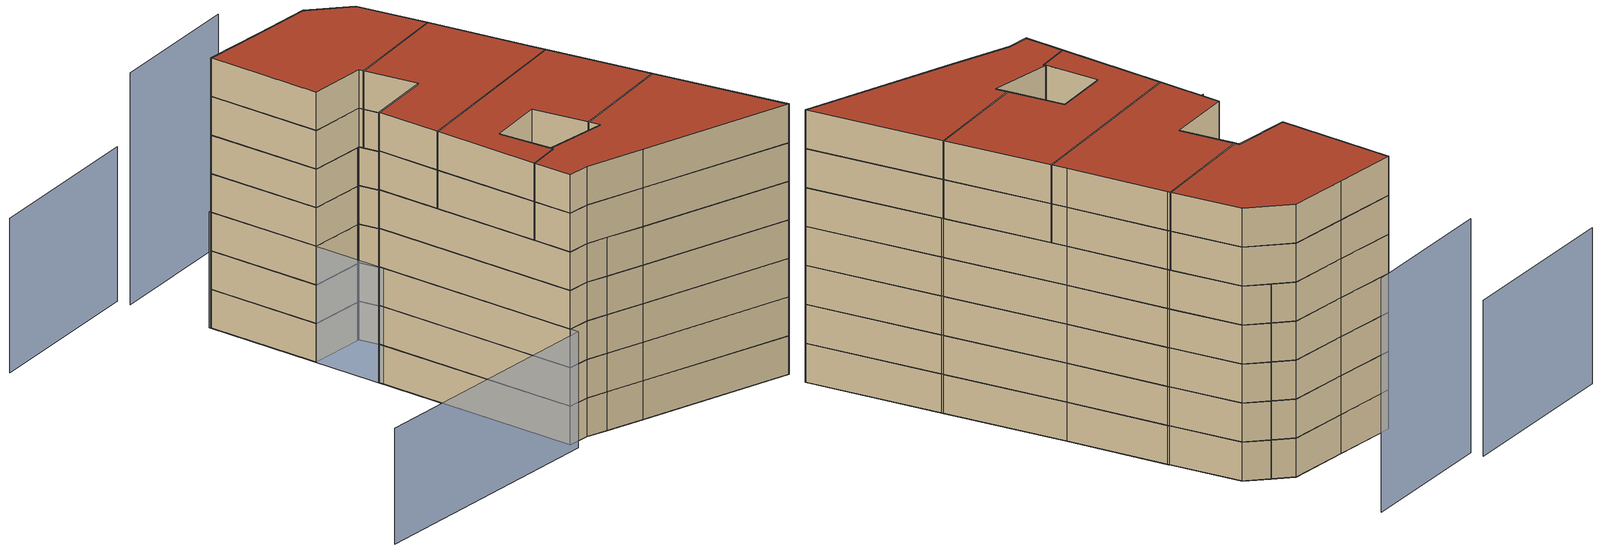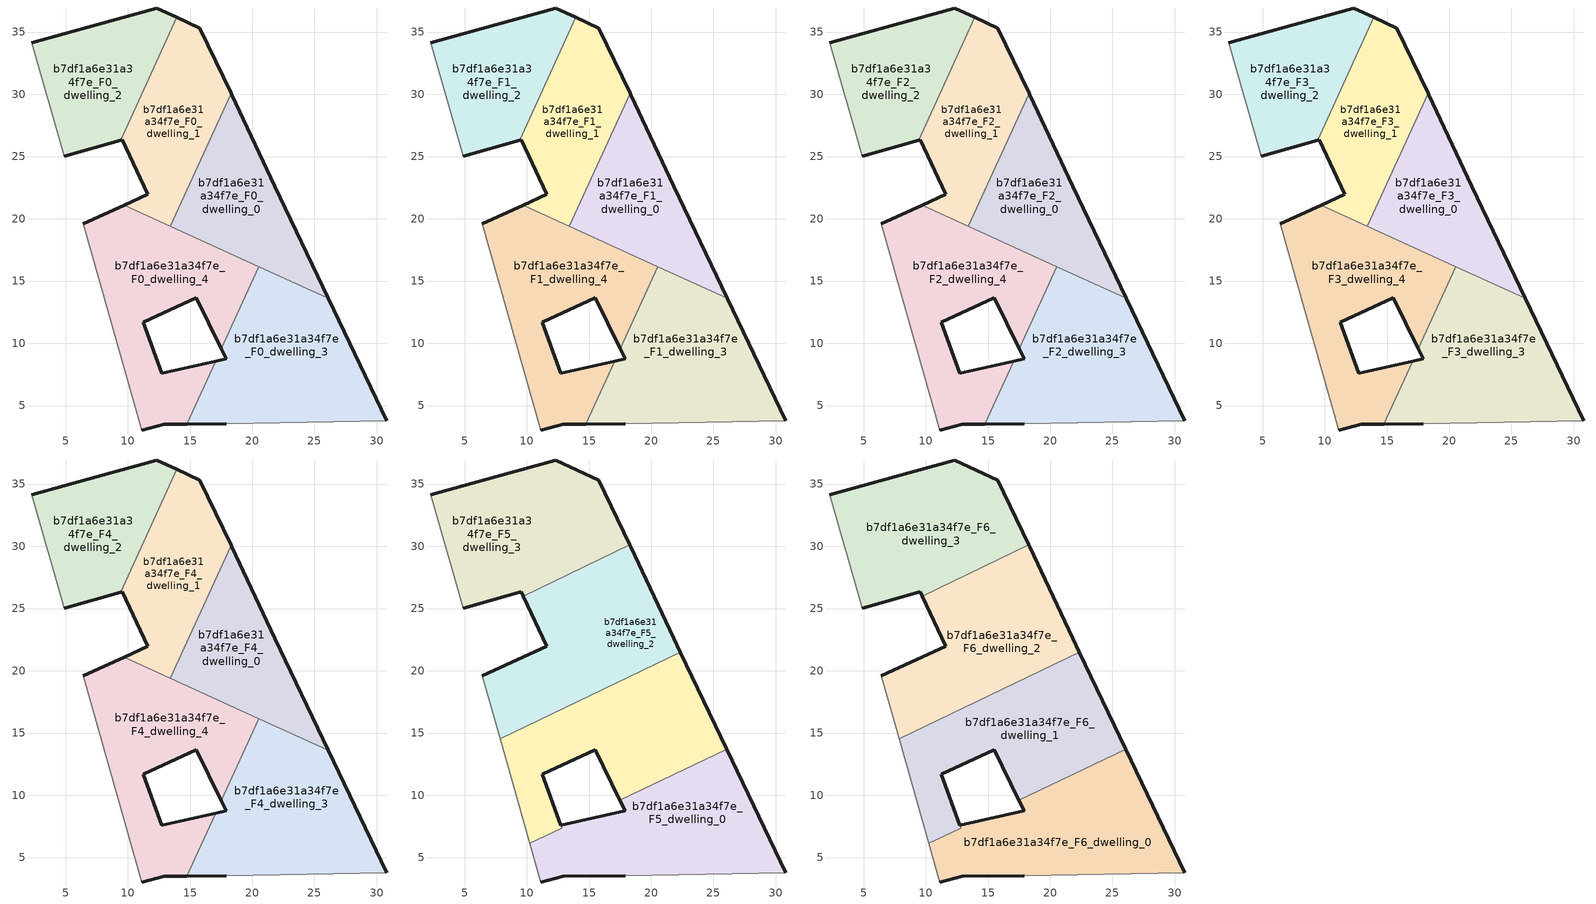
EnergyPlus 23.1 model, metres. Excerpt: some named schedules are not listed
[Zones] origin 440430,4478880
b7df1a6e31a34f7e_F0_dwelling_0
 floor ground (EU_floor_Construction): 26.11,13.6 21.79,22.61 18.37,29.95 18.31,30.07 13.43,19.4 z0
 wall outside (EU_wall_Construction): 18.31,30.07 18.37,29.95 21.79,22.61 26.11,13.6 z0:3
 wall to b7df1a6e31a34f7e_F0_dwelling_1 (EU_wall_Construction): 13.43,19.4 18.31,30.07 z0:3
 wall to b7df1a6e31a34f7e_F0_dwelling_4 (EU_wall_Construction): 20.54,16.15 13.43,19.4 z0:3
 wall to b7df1a6e31a34f7e_F0_dwelling_3 (EU_wall_Construction): 26.11,13.6 20.54,16.15 z0:3
b7df1a6e31a34f7e_F0_dwelling_1
 floor ground (EU_floor_Construction): 13.43,19.4 18.31,30.07 15.78,35.31 13.94,36.17 9.42,26.29 9.56,26.33 11.6,21.98 9.71,21.11 z0
 wall outside (EU_wall_Construction): 13.94,36.17 15.78,35.31 18.31,30.07 / 9.71,21.11 11.6,21.98 9.56,26.33 9.42,26.29 z0:3
 wall to b7df1a6e31a34f7e_F0_dwelling_2 (EU_wall_Construction): 9.42,26.29 13.94,36.17 z0:3
 wall to b7df1a6e31a34f7e_F0_dwelling_4 (EU_wall_Construction): 13.43,19.4 9.71,21.11 z0:3
b7df1a6e31a34f7e_F0_dwelling_2
 floor ground (EU_floor_Construction): 9.42,26.29 13.94,36.17 12.32,36.94 7.49,35.58 2.27,34.14 4.89,25.03 z0
 wall outside (EU_wall_Construction): 9.42,26.29 4.89,25.03 / 2.27,34.14 7.49,35.58 12.32,36.94 13.94,36.17 z0:3
 wall adiabatic (EU_wall_Construction): 4.89,25.03 2.27,34.14 z0:3
b7df1a6e31a34f7e_F0_dwelling_3
 floor ground (EU_floor_Construction): 30.82,3.78 26.11,13.6 20.54,16.15 17.52,9.55 17.9,8.75 17.07,8.56 14.75,3.5 17.9,3.53 z0
 wall outside (EU_wall_Construction): 17.9,3.53 14.75,3.5 / 17.07,8.56 17.9,8.75 17.52,9.55 / 26.11,13.6 30.82,3.78 z0:3
 wall to b7df1a6e31a34f7e_F0_dwelling_4 (EU_wall_Construction): 14.75,3.5 17.07,8.56 / 17.52,9.55 20.54,16.15 z0:3
 wall adiabatic (EU_wall_Construction): 30.82,3.78 17.9,3.53 z0:3
b7df1a6e31a34f7e_F0_dwelling_4
 floor ground (EU_floor_Construction): 14.75,3.5 17.07,8.56 12.74,7.59 11.23,11.69 15.52,13.68 17.52,9.55 20.54,16.15 9.71,21.11 6.44,19.61 11.14,3.03 12.92,3.48 z0
 wall outside (EU_wall_Construction): 17.52,9.55 15.52,13.68 11.23,11.69 12.74,7.59 17.07,8.56 / 14.75,3.5 12.92,3.48 11.14,3.03 / 6.44,19.61 9.71,21.11 z0:3
 wall adiabatic (EU_wall_Construction): 11.14,3.03 6.44,19.61 z0:3
b7df1a6e31a34f7e_F1_dwelling_0
 floor to b7df1a6e31a34f7e_F0_dwelling_0 (EU_floor_Construction): 26.11,13.6 21.79,22.61 18.37,29.95 18.31,30.07 13.43,19.4 z3
 wall outside (EU_wall_Construction): 18.31,30.07 18.37,29.95 21.79,22.61 26.11,13.6 z3:6
 wall to b7df1a6e31a34f7e_F1_dwelling_1 (EU_wall_Construction): 13.43,19.4 18.31,30.07 z3:6
 wall to b7df1a6e31a34f7e_F1_dwelling_4 (EU_wall_Construction): 20.54,16.15 13.43,19.4 z3:6
 wall to b7df1a6e31a34f7e_F1_dwelling_3 (EU_wall_Construction): 26.11,13.6 20.54,16.15 z3:6
b7df1a6e31a34f7e_F1_dwelling_1
 floor to b7df1a6e31a34f7e_F0_dwelling_1 (EU_floor_Construction): 13.43,19.4 18.31,30.07 15.78,35.31 13.94,36.17 9.42,26.29 9.56,26.33 11.6,21.98 9.71,21.11 z3
 wall outside (EU_wall_Construction): 13.94,36.17 15.78,35.31 18.31,30.07 / 9.71,21.11 11.6,21.98 9.56,26.33 9.42,26.29 z3:6
 wall to b7df1a6e31a34f7e_F1_dwelling_2 (EU_wall_Construction): 9.42,26.29 13.94,36.17 z3:6
 wall to b7df1a6e31a34f7e_F1_dwelling_4 (EU_wall_Construction): 13.43,19.4 9.71,21.11 z3:6
b7df1a6e31a34f7e_F1_dwelling_2
 floor to b7df1a6e31a34f7e_F0_dwelling_2 (EU_floor_Construction): 9.42,26.29 13.94,36.17 12.32,36.94 7.49,35.58 2.27,34.14 4.89,25.03 z3
 wall outside (EU_wall_Construction): 9.42,26.29 4.89,25.03 / 2.27,34.14 7.49,35.58 12.32,36.94 13.94,36.17 z3:6
 wall adiabatic (EU_wall_Construction): 4.89,25.03 2.27,34.14 z3:6
b7df1a6e31a34f7e_F1_dwelling_3
 floor to b7df1a6e31a34f7e_F0_dwelling_3 (EU_floor_Construction): 30.82,3.78 26.11,13.6 20.54,16.15 17.52,9.55 17.9,8.75 17.07,8.56 14.75,3.5 17.9,3.53 z3
 wall outside (EU_wall_Construction): 17.9,3.53 14.75,3.5 / 17.07,8.56 17.9,8.75 17.52,9.55 / 26.11,13.6 30.82,3.78 z3:6
 wall to b7df1a6e31a34f7e_F1_dwelling_4 (EU_wall_Construction): 14.75,3.5 17.07,8.56 / 17.52,9.55 20.54,16.15 z3:6
 wall adiabatic (EU_wall_Construction): 30.82,3.78 17.9,3.53 z3:6
b7df1a6e31a34f7e_F1_dwelling_4
 floor to b7df1a6e31a34f7e_F0_dwelling_4 (EU_floor_Construction): 14.75,3.5 17.07,8.56 12.74,7.59 11.23,11.69 15.52,13.68 17.52,9.55 20.54,16.15 9.71,21.11 6.44,19.61 11.14,3.03 12.92,3.48 z3
 wall outside (EU_wall_Construction): 17.52,9.55 15.52,13.68 11.23,11.69 12.74,7.59 17.07,8.56 / 14.75,3.5 12.92,3.48 11.14,3.03 / 6.44,19.61 9.71,21.11 z3:6
 wall adiabatic (EU_wall_Construction): 11.14,3.03 6.44,19.61 z3:6
b7df1a6e31a34f7e_F2_dwelling_0
 floor to b7df1a6e31a34f7e_F1_dwelling_0 (EU_floor_Construction): 26.11,13.6 21.79,22.61 18.37,29.95 18.31,30.07 13.43,19.4 z6
 wall outside (EU_wall_Construction): 18.31,30.07 18.37,29.95 21.79,22.61 26.11,13.6 z6:9
 wall to b7df1a6e31a34f7e_F2_dwelling_1 (EU_wall_Construction): 13.43,19.4 18.31,30.07 z6:9
 wall to b7df1a6e31a34f7e_F2_dwelling_4 (EU_wall_Construction): 20.54,16.15 13.43,19.4 z6:9
 wall to b7df1a6e31a34f7e_F2_dwelling_3 (EU_wall_Construction): 26.11,13.6 20.54,16.15 z6:9
b7df1a6e31a34f7e_F2_dwelling_1
 floor to b7df1a6e31a34f7e_F1_dwelling_1 (EU_floor_Construction): 13.43,19.4 18.31,30.07 15.78,35.31 13.94,36.17 9.42,26.29 9.56,26.33 11.6,21.98 9.71,21.11 z6
 wall outside (EU_wall_Construction): 13.94,36.17 15.78,35.31 18.31,30.07 / 9.71,21.11 11.6,21.98 9.56,26.33 9.42,26.29 z6:9
 wall to b7df1a6e31a34f7e_F2_dwelling_2 (EU_wall_Construction): 9.42,26.29 13.94,36.17 z6:9
 wall to b7df1a6e31a34f7e_F2_dwelling_4 (EU_wall_Construction): 13.43,19.4 9.71,21.11 z6:9
b7df1a6e31a34f7e_F2_dwelling_2
 floor to b7df1a6e31a34f7e_F1_dwelling_2 (EU_floor_Construction): 9.42,26.29 13.94,36.17 12.32,36.94 7.49,35.58 2.27,34.14 4.89,25.03 z6
 wall outside (EU_wall_Construction): 9.42,26.29 4.89,25.03 / 2.27,34.14 7.49,35.58 12.32,36.94 13.94,36.17 z6:9
 wall adiabatic (EU_wall_Construction): 4.89,25.03 2.27,34.14 z6:9
b7df1a6e31a34f7e_F2_dwelling_3
 floor to b7df1a6e31a34f7e_F1_dwelling_3 (EU_floor_Construction): 30.82,3.78 26.11,13.6 20.54,16.15 17.52,9.55 17.9,8.75 17.07,8.56 14.75,3.5 17.9,3.53 z6
 wall outside (EU_wall_Construction): 17.9,3.53 14.75,3.5 / 17.07,8.56 17.9,8.75 17.52,9.55 / 26.11,13.6 30.82,3.78 z6:9
 wall to b7df1a6e31a34f7e_F2_dwelling_4 (EU_wall_Construction): 14.75,3.5 17.07,8.56 / 17.52,9.55 20.54,16.15 z6:9
 wall adiabatic (EU_wall_Construction): 30.82,3.78 17.9,3.53 z6:9
b7df1a6e31a34f7e_F2_dwelling_4
 floor to b7df1a6e31a34f7e_F1_dwelling_4 (EU_floor_Construction): 14.75,3.5 17.07,8.56 12.74,7.59 11.23,11.69 15.52,13.68 17.52,9.55 20.54,16.15 9.71,21.11 6.44,19.61 11.14,3.03 12.92,3.48 z6
 wall outside (EU_wall_Construction): 17.52,9.55 15.52,13.68 11.23,11.69 12.74,7.59 17.07,8.56 / 14.75,3.5 12.92,3.48 11.14,3.03 / 6.44,19.61 9.71,21.11 z6:9
 wall adiabatic (EU_wall_Construction): 11.14,3.03 6.44,19.61 z6:9
b7df1a6e31a34f7e_F3_dwelling_0
 floor to b7df1a6e31a34f7e_F2_dwelling_0 (EU_floor_Construction): 26.11,13.6 21.79,22.61 18.37,29.95 18.31,30.07 13.43,19.4 z9
 wall outside (EU_wall_Construction): 18.31,30.07 18.37,29.95 21.79,22.61 26.11,13.6 z9:12
 wall to b7df1a6e31a34f7e_F3_dwelling_1 (EU_wall_Construction): 13.43,19.4 18.31,30.07 z9:12
 wall to b7df1a6e31a34f7e_F3_dwelling_4 (EU_wall_Construction): 20.54,16.15 13.43,19.4 z9:12
 wall to b7df1a6e31a34f7e_F3_dwelling_3 (EU_wall_Construction): 26.11,13.6 20.54,16.15 z9:12
b7df1a6e31a34f7e_F3_dwelling_1
 floor to b7df1a6e31a34f7e_F2_dwelling_1 (EU_floor_Construction): 13.43,19.4 18.31,30.07 15.78,35.31 13.94,36.17 9.42,26.29 9.56,26.33 11.6,21.98 9.71,21.11 z9
 wall outside (EU_wall_Construction): 13.94,36.17 15.78,35.31 18.31,30.07 / 9.71,21.11 11.6,21.98 9.56,26.33 9.42,26.29 z9:12
 wall to b7df1a6e31a34f7e_F3_dwelling_2 (EU_wall_Construction): 9.42,26.29 13.94,36.17 z9:12
 wall to b7df1a6e31a34f7e_F3_dwelling_4 (EU_wall_Construction): 13.43,19.4 9.71,21.11 z9:12
b7df1a6e31a34f7e_F3_dwelling_2
 floor to b7df1a6e31a34f7e_F2_dwelling_2 (EU_floor_Construction): 9.42,26.29 13.94,36.17 12.32,36.94 7.49,35.58 2.27,34.14 4.89,25.03 z9
 wall outside (EU_wall_Construction): 9.42,26.29 4.89,25.03 / 2.27,34.14 7.49,35.58 12.32,36.94 13.94,36.17 z9:12
 wall adiabatic (EU_wall_Construction): 4.89,25.03 2.27,34.14 z9:12
b7df1a6e31a34f7e_F3_dwelling_3
 floor to b7df1a6e31a34f7e_F2_dwelling_3 (EU_floor_Construction): 30.82,3.78 26.11,13.6 20.54,16.15 17.52,9.55 17.9,8.75 17.07,8.56 14.75,3.5 17.9,3.53 z9
 wall outside (EU_wall_Construction): 17.9,3.53 14.75,3.5 / 17.07,8.56 17.9,8.75 17.52,9.55 / 26.11,13.6 30.82,3.78 z9:12
 wall to b7df1a6e31a34f7e_F3_dwelling_4 (EU_wall_Construction): 14.75,3.5 17.07,8.56 / 17.52,9.55 20.54,16.15 z9:12
 wall adiabatic (EU_wall_Construction): 30.82,3.78 17.9,3.53 z9:12
b7df1a6e31a34f7e_F3_dwelling_4
 floor to b7df1a6e31a34f7e_F2_dwelling_4 (EU_floor_Construction): 14.75,3.5 17.07,8.56 12.74,7.59 11.23,11.69 15.52,13.68 17.52,9.55 20.54,16.15 9.71,21.11 6.44,19.61 11.14,3.03 12.92,3.48 z9
 wall outside (EU_wall_Construction): 17.52,9.55 15.52,13.68 11.23,11.69 12.74,7.59 17.07,8.56 / 14.75,3.5 12.92,3.48 11.14,3.03 / 6.44,19.61 9.71,21.11 z9:12
 wall adiabatic (EU_wall_Construction): 11.14,3.03 6.44,19.61 z9:12
b7df1a6e31a34f7e_F4_dwelling_0
 floor to b7df1a6e31a34f7e_F3_dwelling_0 (EU_floor_Construction): 26.11,13.6 21.79,22.61 18.37,29.95 18.31,30.07 13.43,19.4 z12
 wall outside (EU_wall_Construction): 18.31,30.07 18.37,29.95 21.79,22.61 26.11,13.6 z12:15
 wall to b7df1a6e31a34f7e_F4_dwelling_1 (EU_wall_Construction): 13.43,19.4 18.31,30.07 z12:15
 wall to b7df1a6e31a34f7e_F4_dwelling_4 (EU_wall_Construction): 20.54,16.15 13.43,19.4 z12:15
 wall to b7df1a6e31a34f7e_F4_dwelling_3 (EU_wall_Construction): 26.11,13.6 20.54,16.15 z12:15
 ceiling adiabatic (EU_roof_Construction): 22.33,21.48 21.79,22.61 26.11,13.6 13.43,19.4 15.77,18.33 z15
b7df1a6e31a34f7e_F4_dwelling_1
 floor to b7df1a6e31a34f7e_F3_dwelling_1 (EU_floor_Construction): 13.43,19.4 18.31,30.07 15.78,35.31 13.94,36.17 9.42,26.29 9.56,26.33 11.6,21.98 9.71,21.11 z12
 wall outside (EU_wall_Construction): 13.94,36.17 15.78,35.31 18.31,30.07 / 9.71,21.11 11.6,21.98 9.56,26.33 9.42,26.29 z12:15
 wall to b7df1a6e31a34f7e_F4_dwelling_2 (EU_wall_Construction): 9.42,26.29 13.94,36.17 z12:15
 wall to b7df1a6e31a34f7e_F4_dwelling_4 (EU_wall_Construction): 13.43,19.4 9.71,21.11 z12:15
b7df1a6e31a34f7e_F4_dwelling_2
 floor to b7df1a6e31a34f7e_F3_dwelling_2 (EU_floor_Construction): 9.42,26.29 13.94,36.17 12.32,36.94 7.49,35.58 2.27,34.14 4.89,25.03 z12
 wall outside (EU_wall_Construction): 9.42,26.29 4.89,25.03 / 2.27,34.14 7.49,35.58 12.32,36.94 13.94,36.17 z12:15
 wall adiabatic (EU_wall_Construction): 4.89,25.03 2.27,34.14 z12:15
b7df1a6e31a34f7e_F4_dwelling_3
 floor to b7df1a6e31a34f7e_F3_dwelling_3 (EU_floor_Construction): 30.82,3.78 26.11,13.6 20.54,16.15 17.52,9.55 17.9,8.75 17.07,8.56 14.75,3.5 17.9,3.53 z12
 wall outside (EU_wall_Construction): 17.9,3.53 14.75,3.5 / 17.07,8.56 17.9,8.75 17.52,9.55 / 26.11,13.6 30.82,3.78 z12:15
 wall to b7df1a6e31a34f7e_F4_dwelling_4 (EU_wall_Construction): 14.75,3.5 17.07,8.56 / 17.52,9.55 20.54,16.15 z12:15
 wall adiabatic (EU_wall_Construction): 30.82,3.78 17.9,3.53 z12:15
b7df1a6e31a34f7e_F4_dwelling_4
 floor to b7df1a6e31a34f7e_F3_dwelling_4 (EU_floor_Construction): 14.75,3.5 17.07,8.56 12.74,7.59 11.23,11.69 15.52,13.68 17.52,9.55 20.54,16.15 9.71,21.11 6.44,19.61 11.14,3.03 12.92,3.48 z12
 wall outside (EU_wall_Construction): 17.52,9.55 15.52,13.68 11.23,11.69 12.74,7.59 17.07,8.56 / 14.75,3.5 12.92,3.48 11.14,3.03 / 6.44,19.61 9.71,21.11 z12:15
 wall adiabatic (EU_wall_Construction): 11.14,3.03 6.44,19.61 z12:15
b7df1a6e31a34f7e_F5_dwelling_0
 floor to b7df1a6e31a34f7e_F4_dwelling_3 (EU_floor_Construction): 30.82,3.78 26.11,13.6 25.96,13.67 17.56,9.64 17.52,9.55 17.9,8.75 17.07,8.56 14.75,3.5 17.9,3.53 z15
 floor to b7df1a6e31a34f7e_F4_dwelling_4 (EU_floor_Construction): 14.75,3.5 17.07,8.56 12.74,7.59 12.82,7.37 10.26,6.14 11.14,3.03 12.92,3.48 z15
 wall outside (EU_wall_Construction): 26.05,13.71 30.82,3.78 / 17.9,3.53 12.92,3.48 11.14,3.03 / 12.74,7.59 17.9,8.75 17.49,9.61 z15:18
 wall to b7df1a6e31a34f7e_F5_dwelling_1 (EU_wall_Construction): 17.49,9.61 26.05,13.71 / 10.26,6.14 12.81,7.37 / 12.82,7.37 12.74,7.59 z15:18; 12.81,7.37,17.99 12.81,7.37,15 12.82,7.37,15
 wall adiabatic (EU_wall_Construction): 30.82,3.78 17.9,3.53 / 11.14,3.03 10.26,6.14 z15:18
b7df1a6e31a34f7e_F5_dwelling_1
 floor to b7df1a6e31a34f7e_F4_dwelling_4 (EU_floor_Construction): 17.56,9.64 20.54,16.15 15.77,18.33 7.87,14.55 10.26,6.14 12.82,7.37 11.23,11.69 15.52,13.68 17.49,9.61 z15
 floor to b7df1a6e31a34f7e_F4_dwelling_3 (EU_floor_Construction): 25.96,13.67 20.54,16.15 17.56,9.64 z15
 floor adiabatic (EU_floor_Construction): 26.05,13.71 22.33,21.48 15.77,18.33 25.96,13.67 z15
 wall outside (EU_wall_Construction): 22.33,21.48 26.05,13.71 / 17.49,9.61 15.52,13.68 11.23,11.69 12.74,7.59 z15:18
 wall adiabatic (EU_wall_Construction): 10.26,6.14 7.87,14.55 z15:18
 wall to b7df1a6e31a34f7e_F5_dwelling_2 (EU_wall_Construction): 7.87,14.55 22.33,21.48 z15:18
b7df1a6e31a34f7e_F5_dwelling_2
 floor to b7df1a6e31a34f7e_F4_dwelling_0 (EU_floor_Construction): 22.33,21.48 21.79,22.61 18.37,29.95 18.31,30.07 13.43,19.4 15.77,18.33 z15
 floor to b7df1a6e31a34f7e_F4_dwelling_1 (EU_floor_Construction): 13.43,19.4 18.31,30.07 18.29,30.12 9.71,26.01 11.6,21.98 9.71,21.11 z15
 floor to b7df1a6e31a34f7e_F4_dwelling_4 (EU_floor_Construction): 15.77,18.33 9.71,21.11 6.44,19.61 7.87,14.55 z15
 wall outside (EU_wall_Construction): 18.29,30.12 18.37,29.95 21.79,22.61 22.33,21.48 / 6.44,19.61 11.6,21.98 9.71,26.01 z15:18
 wall to b7df1a6e31a34f7e_F5_dwelling_3 (EU_wall_Construction): 9.71,26.01 18.29,30.12 z15:18
 wall adiabatic (EU_wall_Construction): 7.87,14.55 6.44,19.61 z15:18
b7df1a6e31a34f7e_F5_dwelling_3
 floor to b7df1a6e31a34f7e_F4_dwelling_1 (EU_floor_Construction): 18.29,30.12 15.78,35.31 13.94,36.17 9.42,26.29 9.56,26.33 9.71,26.01 z15
 floor to b7df1a6e31a34f7e_F4_dwelling_2 (EU_floor_Construction): 9.42,26.29 13.94,36.17 12.32,36.94 7.49,35.58 2.27,34.14 4.89,25.03 z15
 wall outside (EU_wall_Construction): 2.27,34.14 7.49,35.58 12.32,36.94 15.78,35.31 18.29,30.12 / 9.71,26.01 9.56,26.33 4.89,25.03 z15:18
 wall adiabatic (EU_wall_Construction): 4.89,25.03 2.27,34.14 z15:18
b7df1a6e31a34f7e_F6_dwelling_0
 floor to b7df1a6e31a34f7e_F5_dwelling_0 (EU_floor_Construction): 30.82,3.78 26.05,13.71 17.49,9.61 17.9,8.75 12.74,7.59 12.82,7.37 10.26,6.14 11.14,3.03 12.92,3.48 17.9,3.53 z18
 wall outside (EU_wall_Construction): 26.05,13.71 30.82,3.78 / 17.9,3.53 12.92,3.48 11.14,3.03 / 12.74,7.59 17.9,8.75 17.49,9.61 z18:21
 wall to b7df1a6e31a34f7e_F6_dwelling_1 (EU_wall_Construction): 17.49,9.61 26.05,13.71 / 10.26,6.14 12.81,7.37 / 12.82,7.37 12.74,7.59 z18:21; 12.81,7.37,20.99 12.81,7.37,18 12.82,7.37,18
 wall adiabatic (EU_wall_Construction): 30.82,3.78 17.9,3.53 / 11.14,3.03 10.26,6.14 z18:21
 roof outside (EU_roof_Construction): 26.05,13.71 30.82,3.78 17.9,3.53 12.92,3.48 11.14,3.03 10.26,6.14 12.82,7.37 12.74,7.59 17.9,8.75 17.49,9.61 z21
b7df1a6e31a34f7e_F6_dwelling_1
 floor to b7df1a6e31a34f7e_F5_dwelling_1 (EU_floor_Construction): 26.05,13.71 22.33,21.48 7.87,14.55 10.26,6.14 12.81,7.37 11.23,11.69 15.52,13.68 17.49,9.61 z18
 wall outside (EU_wall_Construction): 22.33,21.48 26.05,13.71 / 17.49,9.61 15.52,13.68 11.23,11.69 12.74,7.59 z18:21
 wall adiabatic (EU_wall_Construction): 10.26,6.14 7.87,14.55 z18:21
 wall to b7df1a6e31a34f7e_F6_dwelling_2 (EU_wall_Construction): 7.87,14.55 22.33,21.48 z18:21
 roof outside (EU_roof_Construction): 22.33,21.48 26.05,13.71 17.49,9.61 15.52,13.68 11.23,11.69 12.81,7.37 10.26,6.14 7.87,14.55 z21
b7df1a6e31a34f7e_F6_dwelling_2
 floor to b7df1a6e31a34f7e_F5_dwelling_2 (EU_floor_Construction): 22.33,21.48 21.79,22.61 18.37,29.95 18.29,30.12 9.71,26.01 11.6,21.98 6.44,19.61 7.87,14.55 z18
 wall outside (EU_wall_Construction): 18.29,30.12 18.37,29.95 21.79,22.61 22.33,21.48 / 6.44,19.61 11.6,21.98 9.71,26.01 z18:21
 wall to b7df1a6e31a34f7e_F6_dwelling_3 (EU_wall_Construction): 9.71,26.01 18.29,30.12 z18:21
 wall adiabatic (EU_wall_Construction): 7.87,14.55 6.44,19.61 z18:21
 roof outside (EU_roof_Construction): 18.37,29.95 21.79,22.61 22.33,21.48 7.87,14.55 6.44,19.61 11.6,21.98 9.71,26.01 18.29,30.12 z21
b7df1a6e31a34f7e_F6_dwelling_3
 floor to b7df1a6e31a34f7e_F5_dwelling_3 (EU_floor_Construction): 18.29,30.12 15.78,35.31 12.32,36.94 7.49,35.58 2.27,34.14 4.89,25.03 9.56,26.33 9.71,26.01 z18
 wall outside (EU_wall_Construction): 2.27,34.14 7.49,35.58 12.32,36.94 15.78,35.31 18.29,30.12 / 9.71,26.01 9.56,26.33 4.89,25.03 z18:21
 wall adiabatic (EU_wall_Construction): 4.89,25.03 2.27,34.14 z18:21
 roof outside (EU_roof_Construction): 15.78,35.31 18.29,30.12 9.71,26.01 9.56,26.33 4.89,25.03 2.27,34.14 7.49,35.58 12.32,36.94 z21
shading: 2.25,34.28 11.37,2.36 / 11.37,2.36 -8.82,-3.41 z0:9; -0.4,41.73 -13.74,36.28 z0:12; 10.95,45.23 -0.01,40.74 z0:18
[Building]
EU S2 Campaign: North Axis=0; Terrain=City; Solar Distribution=FullExterior
[Site:Location]
Madrid: Latitude=40.5; Longitude=-3.5; Time Zone=1; Elevation=609
[SizingPeriod:WeatherFileDays]
AnnualSizingPeriod: Begin Month=1; Begin Day of Month=1; End Month=12; End Day of Month=31; Day of Week for Start Day=Monday; Use Weather File Daylight Saving Period=No; Use Weather File Rain and Snow Indicators=No
[MATERIAL]
EU_InternalMass_Material: Roughness=MediumRough; Thickness=0.1; Conductivity=1; Density=1800; Specific Heat=900; Thermal Absorptance=0.9; Solar Absorptance=0.7; Visible Absorptance=0.7
[MATERIAL:NOMASS] Roughness=MediumRough; Thermal Absorptance=0.9; Solar Absorptance=0.7; Visible Absorptance=0.7
Name | Thermal Resistance
EU_wall_NoMass | 0.609216
EU_roof_NoMass | 0.513268
EU_floor_NoMass | 0.568163
[CONSTRUCTION]
EU_wall_Construction: EU_wall_NoMass
EU_roof_Construction: EU_roof_NoMass
EU_floor_Construction: EU_floor_NoMass
EU_InternalMass_Construction: EU_InternalMass_Material
[ZONE] Type=1; Multiplier=1; Ceiling Height=autocalculate; Floor Area=autocalculate; Part of Total Floor Area=Yes
Name | Volume
b7df1a6e31a34f7e_F0_dwelling_0; b7df1a6e31a34f7e_F1_dwelling_0; b7df1a6e31a34f7e_F2_dwelling_0; b7df1a6e31a34f7e_F3_dwelling_0; b7df1a6e31a34f7e_F4_dwelling_0 | 244.032
b7df1a6e31a34f7e_F5_dwelling_0; b7df1a6e31a34f7e_F6_dwelling_0 | 366.393
b7df1a6e31a34f7e_F0_dwelling_1; b7df1a6e31a34f7e_F1_dwelling_1; b7df1a6e31a34f7e_F2_dwelling_1; b7df1a6e31a34f7e_F3_dwelling_1; b7df1a6e31a34f7e_F4_dwelling_1 | 244.052
b7df1a6e31a34f7e_F5_dwelling_1 | 365.705
b7df1a6e31a34f7e_F6_dwelling_1 | 365.666
b7df1a6e31a34f7e_F0_dwelling_2; b7df1a6e31a34f7e_F1_dwelling_2; b7df1a6e31a34f7e_F2_dwelling_2; b7df1a6e31a34f7e_F3_dwelling_2; b7df1a6e31a34f7e_F4_dwelling_2 | 244.014
b7df1a6e31a34f7e_F5_dwelling_2; b7df1a6e31a34f7e_F6_dwelling_2 | 365.998
b7df1a6e31a34f7e_F0_dwelling_3; b7df1a6e31a34f7e_F1_dwelling_3; b7df1a6e31a34f7e_F2_dwelling_3; b7df1a6e31a34f7e_F3_dwelling_3; b7df1a6e31a34f7e_F4_dwelling_3 | 366.036
b7df1a6e31a34f7e_F5_dwelling_3; b7df1a6e31a34f7e_F6_dwelling_3 | 366.041
b7df1a6e31a34f7e_F0_dwelling_4; b7df1a6e31a34f7e_F1_dwelling_4; b7df1a6e31a34f7e_F2_dwelling_4; b7df1a6e31a34f7e_F3_dwelling_4; b7df1a6e31a34f7e_F4_dwelling_4 | 366.024
[INTERNALMASS] Construction=EU_InternalMass_Construction
Name | Zone or ZoneList | Surface Area
b7df1a6e31a34f7e_F0_dwelling_0_EU_InternalMass | b7df1a6e31a34f7e_F0_dwelling_0 | 81.344
b7df1a6e31a34f7e_F0_dwelling_1_EU_InternalMass | b7df1a6e31a34f7e_F0_dwelling_1 | 81.3508
b7df1a6e31a34f7e_F0_dwelling_2_EU_InternalMass | b7df1a6e31a34f7e_F0_dwelling_2 | 81.3383
b7df1a6e31a34f7e_F0_dwelling_3_EU_InternalMass | b7df1a6e31a34f7e_F0_dwelling_3 | 122.012
b7df1a6e31a34f7e_F0_dwelling_4_EU_InternalMass | b7df1a6e31a34f7e_F0_dwelling_4 | 122.008
b7df1a6e31a34f7e_F1_dwelling_0_EU_InternalMass | b7df1a6e31a34f7e_F1_dwelling_0 | 81.344
b7df1a6e31a34f7e_F1_dwelling_1_EU_InternalMass | b7df1a6e31a34f7e_F1_dwelling_1 | 81.3508
b7df1a6e31a34f7e_F1_dwelling_2_EU_InternalMass | b7df1a6e31a34f7e_F1_dwelling_2 | 81.3383
b7df1a6e31a34f7e_F1_dwelling_3_EU_InternalMass | b7df1a6e31a34f7e_F1_dwelling_3 | 122.012
b7df1a6e31a34f7e_F1_dwelling_4_EU_InternalMass | b7df1a6e31a34f7e_F1_dwelling_4 | 122.008
b7df1a6e31a34f7e_F2_dwelling_0_EU_InternalMass | b7df1a6e31a34f7e_F2_dwelling_0 | 81.344
b7df1a6e31a34f7e_F2_dwelling_1_EU_InternalMass | b7df1a6e31a34f7e_F2_dwelling_1 | 81.3508
b7df1a6e31a34f7e_F2_dwelling_2_EU_InternalMass | b7df1a6e31a34f7e_F2_dwelling_2 | 81.3383
b7df1a6e31a34f7e_F2_dwelling_3_EU_InternalMass | b7df1a6e31a34f7e_F2_dwelling_3 | 122.012
b7df1a6e31a34f7e_F2_dwelling_4_EU_InternalMass | b7df1a6e31a34f7e_F2_dwelling_4 | 122.008
b7df1a6e31a34f7e_F3_dwelling_0_EU_InternalMass | b7df1a6e31a34f7e_F3_dwelling_0 | 81.344
b7df1a6e31a34f7e_F3_dwelling_1_EU_InternalMass | b7df1a6e31a34f7e_F3_dwelling_1 | 81.3508
b7df1a6e31a34f7e_F3_dwelling_2_EU_InternalMass | b7df1a6e31a34f7e_F3_dwelling_2 | 81.3383
b7df1a6e31a34f7e_F3_dwelling_3_EU_InternalMass | b7df1a6e31a34f7e_F3_dwelling_3 | 122.012
b7df1a6e31a34f7e_F3_dwelling_4_EU_InternalMass | b7df1a6e31a34f7e_F3_dwelling_4 | 122.008
b7df1a6e31a34f7e_F4_dwelling_0_EU_InternalMass | b7df1a6e31a34f7e_F4_dwelling_0 | 81.344
b7df1a6e31a34f7e_F4_dwelling_1_EU_InternalMass | b7df1a6e31a34f7e_F4_dwelling_1 | 81.3508
b7df1a6e31a34f7e_F4_dwelling_2_EU_InternalMass | b7df1a6e31a34f7e_F4_dwelling_2 | 81.3383
b7df1a6e31a34f7e_F4_dwelling_3_EU_InternalMass | b7df1a6e31a34f7e_F4_dwelling_3 | 122.012
b7df1a6e31a34f7e_F4_dwelling_4_EU_InternalMass | b7df1a6e31a34f7e_F4_dwelling_4 | 122.008
b7df1a6e31a34f7e_F5_dwelling_0_EU_InternalMass | b7df1a6e31a34f7e_F5_dwelling_0 | 122.132
b7df1a6e31a34f7e_F5_dwelling_1_EU_InternalMass | b7df1a6e31a34f7e_F5_dwelling_1 | 121.901
b7df1a6e31a34f7e_F5_dwelling_2_EU_InternalMass | b7df1a6e31a34f7e_F5_dwelling_2 | 121.999
b7df1a6e31a34f7e_F5_dwelling_3_EU_InternalMass | b7df1a6e31a34f7e_F5_dwelling_3 | 122.014
b7df1a6e31a34f7e_F6_dwelling_0_EU_InternalMass | b7df1a6e31a34f7e_F6_dwelling_0 | 122.132
b7df1a6e31a34f7e_F6_dwelling_1_EU_InternalMass | b7df1a6e31a34f7e_F6_dwelling_1 | 121.901
b7df1a6e31a34f7e_F6_dwelling_2_EU_InternalMass | b7df1a6e31a34f7e_F6_dwelling_2 | 121.999
b7df1a6e31a34f7e_F6_dwelling_3_EU_InternalMass | b7df1a6e31a34f7e_F6_dwelling_3 | 122.014
[OTHEREQUIPMENT] Fuel Type=Electricity; Design Level Calculation Method=Watts/Area; Power per Zone Floor Area=1; Fraction Latent=0; Fraction Radiant=0; Fraction Lost=0; Carbon Dioxide Generation Rate=0; EndUse Subcategory=EU_Step8_InternalGains
Name | Zone or ZoneList or Space or SpaceList | Schedule
EU_Step8_InternalGain_b7df1a6e31a34f7e_F0_dwelling_0_f000 | b7df1a6e31a34f7e_F0_dwelling_0 | EU_Step8_GainSchedule_b7df1a6e31a34f7e_F0_dwelling_0_f000
EU_Step8_InternalGain_b7df1a6e31a34f7e_F0_dwelling_1_f000 | b7df1a6e31a34f7e_F0_dwelling_1 | EU_Step8_GainSchedule_b7df1a6e31a34f7e_F0_dwelling_1_f000
EU_Step8_InternalGain_b7df1a6e31a34f7e_F0_dwelling_2_f000 | b7df1a6e31a34f7e_F0_dwelling_2 | EU_Step8_GainSchedule_b7df1a6e31a34f7e_F0_dwelling_2_f000
EU_Step8_InternalGain_b7df1a6e31a34f7e_F0_dwelling_3_f000 | b7df1a6e31a34f7e_F0_dwelling_3 | EU_Step8_GainSchedule_b7df1a6e31a34f7e_F0_dwelling_3_f000
EU_Step8_InternalGain_b7df1a6e31a34f7e_F0_dwelling_4_f000 | b7df1a6e31a34f7e_F0_dwelling_4 | EU_Step8_GainSchedule_b7df1a6e31a34f7e_F0_dwelling_4_f000
EU_Step8_InternalGain_b7df1a6e31a34f7e_F1_dwelling_0_f000 | b7df1a6e31a34f7e_F1_dwelling_0 | EU_Step8_GainSchedule_b7df1a6e31a34f7e_F1_dwelling_0_f000
EU_Step8_InternalGain_b7df1a6e31a34f7e_F1_dwelling_1_f000 | b7df1a6e31a34f7e_F1_dwelling_1 | EU_Step8_GainSchedule_b7df1a6e31a34f7e_F1_dwelling_1_f000
EU_Step8_InternalGain_b7df1a6e31a34f7e_F1_dwelling_2_f000 | b7df1a6e31a34f7e_F1_dwelling_2 | EU_Step8_GainSchedule_b7df1a6e31a34f7e_F1_dwelling_2_f000
EU_Step8_InternalGain_b7df1a6e31a34f7e_F1_dwelling_3_f000 | b7df1a6e31a34f7e_F1_dwelling_3 | EU_Step8_GainSchedule_b7df1a6e31a34f7e_F1_dwelling_3_f000
EU_Step8_InternalGain_b7df1a6e31a34f7e_F1_dwelling_4_f000 | b7df1a6e31a34f7e_F1_dwelling_4 | EU_Step8_GainSchedule_b7df1a6e31a34f7e_F1_dwelling_4_f000
EU_Step8_InternalGain_b7df1a6e31a34f7e_F2_dwelling_0_f000 | b7df1a6e31a34f7e_F2_dwelling_0 | EU_Step8_GainSchedule_b7df1a6e31a34f7e_F2_dwelling_0_f000
EU_Step8_InternalGain_b7df1a6e31a34f7e_F2_dwelling_1_f000 | b7df1a6e31a34f7e_F2_dwelling_1 | EU_Step8_GainSchedule_b7df1a6e31a34f7e_F2_dwelling_1_f000
EU_Step8_InternalGain_b7df1a6e31a34f7e_F2_dwelling_2_f000 | b7df1a6e31a34f7e_F2_dwelling_2 | EU_Step8_GainSchedule_b7df1a6e31a34f7e_F2_dwelling_2_f000
EU_Step8_InternalGain_b7df1a6e31a34f7e_F2_dwelling_3_f000 | b7df1a6e31a34f7e_F2_dwelling_3 | EU_Step8_GainSchedule_b7df1a6e31a34f7e_F2_dwelling_3_f000
EU_Step8_InternalGain_b7df1a6e31a34f7e_F2_dwelling_4_f000 | b7df1a6e31a34f7e_F2_dwelling_4 | EU_Step8_GainSchedule_b7df1a6e31a34f7e_F2_dwelling_4_f000
EU_Step8_InternalGain_b7df1a6e31a34f7e_F3_dwelling_0_f000 | b7df1a6e31a34f7e_F3_dwelling_0 | EU_Step8_GainSchedule_b7df1a6e31a34f7e_F3_dwelling_0_f000
EU_Step8_InternalGain_b7df1a6e31a34f7e_F3_dwelling_1_f000 | b7df1a6e31a34f7e_F3_dwelling_1 | EU_Step8_GainSchedule_b7df1a6e31a34f7e_F3_dwelling_1_f000
EU_Step8_InternalGain_b7df1a6e31a34f7e_F3_dwelling_2_f000 | b7df1a6e31a34f7e_F3_dwelling_2 | EU_Step8_GainSchedule_b7df1a6e31a34f7e_F3_dwelling_2_f000
EU_Step8_InternalGain_b7df1a6e31a34f7e_F3_dwelling_3_f000 | b7df1a6e31a34f7e_F3_dwelling_3 | EU_Step8_GainSchedule_b7df1a6e31a34f7e_F3_dwelling_3_f000
EU_Step8_InternalGain_b7df1a6e31a34f7e_F3_dwelling_4_f000 | b7df1a6e31a34f7e_F3_dwelling_4 | EU_Step8_GainSchedule_b7df1a6e31a34f7e_F3_dwelling_4_f000
EU_Step8_InternalGain_b7df1a6e31a34f7e_F4_dwelling_0_f000 | b7df1a6e31a34f7e_F4_dwelling_0 | EU_Step8_GainSchedule_b7df1a6e31a34f7e_F4_dwelling_0_f000
EU_Step8_InternalGain_b7df1a6e31a34f7e_F4_dwelling_1_f000 | b7df1a6e31a34f7e_F4_dwelling_1 | EU_Step8_GainSchedule_b7df1a6e31a34f7e_F4_dwelling_1_f000
EU_Step8_InternalGain_b7df1a6e31a34f7e_F4_dwelling_2_f000 | b7df1a6e31a34f7e_F4_dwelling_2 | EU_Step8_GainSchedule_b7df1a6e31a34f7e_F4_dwelling_2_f000
EU_Step8_InternalGain_b7df1a6e31a34f7e_F4_dwelling_3_f000 | b7df1a6e31a34f7e_F4_dwelling_3 | EU_Step8_GainSchedule_b7df1a6e31a34f7e_F4_dwelling_3_f000
EU_Step8_InternalGain_b7df1a6e31a34f7e_F4_dwelling_4_f000 | b7df1a6e31a34f7e_F4_dwelling_4 | EU_Step8_GainSchedule_b7df1a6e31a34f7e_F4_dwelling_4_f000
EU_Step8_InternalGain_b7df1a6e31a34f7e_F5_dwelling_0_f000 | b7df1a6e31a34f7e_F5_dwelling_0 | EU_Step8_GainSchedule_b7df1a6e31a34f7e_F5_dwelling_0_f000
EU_Step8_InternalGain_b7df1a6e31a34f7e_F5_dwelling_1_f000 | b7df1a6e31a34f7e_F5_dwelling_1 | EU_Step8_GainSchedule_b7df1a6e31a34f7e_F5_dwelling_1_f000
EU_Step8_InternalGain_b7df1a6e31a34f7e_F5_dwelling_2_f000 | b7df1a6e31a34f7e_F5_dwelling_2 | EU_Step8_GainSchedule_b7df1a6e31a34f7e_F5_dwelling_2_f000
EU_Step8_InternalGain_b7df1a6e31a34f7e_F5_dwelling_3_f000 | b7df1a6e31a34f7e_F5_dwelling_3 | EU_Step8_GainSchedule_b7df1a6e31a34f7e_F5_dwelling_3_f000
EU_Step8_InternalGain_b7df1a6e31a34f7e_F6_dwelling_0_f000 | b7df1a6e31a34f7e_F6_dwelling_0 | EU_Step8_GainSchedule_b7df1a6e31a34f7e_F6_dwelling_0_f000
EU_Step8_InternalGain_b7df1a6e31a34f7e_F6_dwelling_1_f000 | b7df1a6e31a34f7e_F6_dwelling_1 | EU_Step8_GainSchedule_b7df1a6e31a34f7e_F6_dwelling_1_f000
EU_Step8_InternalGain_b7df1a6e31a34f7e_F6_dwelling_2_f000 | b7df1a6e31a34f7e_F6_dwelling_2 | EU_Step8_GainSchedule_b7df1a6e31a34f7e_F6_dwelling_2_f000
EU_Step8_InternalGain_b7df1a6e31a34f7e_F6_dwelling_3_f000 | b7df1a6e31a34f7e_F6_dwelling_3 | EU_Step8_GainSchedule_b7df1a6e31a34f7e_F6_dwelling_3_f000
[ZONEVENTILATION:DESIGNFLOWRATE] Schedule=EU_AlwaysOn; Design Flow Rate Calculation Method=AirChanges/Hour; Air Changes per Hour=0.752966; Ventilation Type=Natural; Fan Pressure Rise=0; Fan Total Efficiency=1; Constant Term Coefficient=1; Temperature Term Coefficient=0; Velocity Term Coefficient=0; Velocity Squared Term Coefficient=0; Minimum Indoor Temperature=-100; Maximum Indoor Temperature=100; Delta Temperature=-100; Minimum Outdoor Temperature=-100; Maximum Outdoor Temperature=100; Maximum Wind Speed=40
Name | Zone or ZoneList or Space or SpaceList
EU_ConstantAir_b7df1a6e31a34f7e_F0_dwelling_0 | b7df1a6e31a34f7e_F0_dwelling_0
EU_ConstantAir_b7df1a6e31a34f7e_F0_dwelling_1 | b7df1a6e31a34f7e_F0_dwelling_1
EU_ConstantAir_b7df1a6e31a34f7e_F0_dwelling_2 | b7df1a6e31a34f7e_F0_dwelling_2
EU_ConstantAir_b7df1a6e31a34f7e_F0_dwelling_3 | b7df1a6e31a34f7e_F0_dwelling_3
EU_ConstantAir_b7df1a6e31a34f7e_F0_dwelling_4 | b7df1a6e31a34f7e_F0_dwelling_4
EU_ConstantAir_b7df1a6e31a34f7e_F1_dwelling_0 | b7df1a6e31a34f7e_F1_dwelling_0
EU_ConstantAir_b7df1a6e31a34f7e_F1_dwelling_1 | b7df1a6e31a34f7e_F1_dwelling_1
EU_ConstantAir_b7df1a6e31a34f7e_F1_dwelling_2 | b7df1a6e31a34f7e_F1_dwelling_2
EU_ConstantAir_b7df1a6e31a34f7e_F1_dwelling_3 | b7df1a6e31a34f7e_F1_dwelling_3
EU_ConstantAir_b7df1a6e31a34f7e_F1_dwelling_4 | b7df1a6e31a34f7e_F1_dwelling_4
EU_ConstantAir_b7df1a6e31a34f7e_F2_dwelling_0 | b7df1a6e31a34f7e_F2_dwelling_0
EU_ConstantAir_b7df1a6e31a34f7e_F2_dwelling_1 | b7df1a6e31a34f7e_F2_dwelling_1
EU_ConstantAir_b7df1a6e31a34f7e_F2_dwelling_2 | b7df1a6e31a34f7e_F2_dwelling_2
EU_ConstantAir_b7df1a6e31a34f7e_F2_dwelling_3 | b7df1a6e31a34f7e_F2_dwelling_3
EU_ConstantAir_b7df1a6e31a34f7e_F2_dwelling_4 | b7df1a6e31a34f7e_F2_dwelling_4
EU_ConstantAir_b7df1a6e31a34f7e_F3_dwelling_0 | b7df1a6e31a34f7e_F3_dwelling_0
EU_ConstantAir_b7df1a6e31a34f7e_F3_dwelling_1 | b7df1a6e31a34f7e_F3_dwelling_1
EU_ConstantAir_b7df1a6e31a34f7e_F3_dwelling_2 | b7df1a6e31a34f7e_F3_dwelling_2
EU_ConstantAir_b7df1a6e31a34f7e_F3_dwelling_3 | b7df1a6e31a34f7e_F3_dwelling_3
EU_ConstantAir_b7df1a6e31a34f7e_F3_dwelling_4 | b7df1a6e31a34f7e_F3_dwelling_4
EU_ConstantAir_b7df1a6e31a34f7e_F4_dwelling_0 | b7df1a6e31a34f7e_F4_dwelling_0
EU_ConstantAir_b7df1a6e31a34f7e_F4_dwelling_1 | b7df1a6e31a34f7e_F4_dwelling_1
EU_ConstantAir_b7df1a6e31a34f7e_F4_dwelling_2 | b7df1a6e31a34f7e_F4_dwelling_2
EU_ConstantAir_b7df1a6e31a34f7e_F4_dwelling_3 | b7df1a6e31a34f7e_F4_dwelling_3
EU_ConstantAir_b7df1a6e31a34f7e_F4_dwelling_4 | b7df1a6e31a34f7e_F4_dwelling_4
EU_ConstantAir_b7df1a6e31a34f7e_F5_dwelling_0 | b7df1a6e31a34f7e_F5_dwelling_0
EU_ConstantAir_b7df1a6e31a34f7e_F5_dwelling_1 | b7df1a6e31a34f7e_F5_dwelling_1
EU_ConstantAir_b7df1a6e31a34f7e_F5_dwelling_2 | b7df1a6e31a34f7e_F5_dwelling_2
EU_ConstantAir_b7df1a6e31a34f7e_F5_dwelling_3 | b7df1a6e31a34f7e_F5_dwelling_3
EU_ConstantAir_b7df1a6e31a34f7e_F6_dwelling_0 | b7df1a6e31a34f7e_F6_dwelling_0
EU_ConstantAir_b7df1a6e31a34f7e_F6_dwelling_1 | b7df1a6e31a34f7e_F6_dwelling_1
EU_ConstantAir_b7df1a6e31a34f7e_F6_dwelling_2 | b7df1a6e31a34f7e_F6_dwelling_2
EU_ConstantAir_b7df1a6e31a34f7e_F6_dwelling_3 | b7df1a6e31a34f7e_F6_dwelling_3
[HVACTEMPLATE:ZONE:IDEALLOADSAIRSYSTEM] System Availability Schedule=EU_AlwaysOn; Maximum Heating Supply Air Temperature=50; Minimum Cooling Supply Air Temperature=13; Maximum Heating Supply Air Humidity Ratio=0.0156; Minimum Cooling Supply Air Humidity Ratio=0.0077; Heating Limit=NoLimit; Cooling Limit=NoLimit; Heating Availability Schedule=EU_AlwaysOn; Cooling Availability Schedule=EU_CoolingOff; Dehumidification Control Type=ConstantSensibleHeatRatio; Cooling Sensible Heat Ratio=0.7; Dehumidification Setpoint=60; Humidification Control Type=None; Humidification Setpoint=30; Outdoor Air Method=None; Outdoor Air Flow Rate per Person=0.00944; Outdoor Air Flow Rate per Zone Floor Area=0; Outdoor Air Flow Rate per Zone=0; Demand Controlled Ventilation Type=None; Outdoor Air Economizer Type=NoEconomizer; Heat Recovery Type=None; Sensible Heat Recovery Effectiveness=0.7; Latent Heat Recovery Effectiveness=0.65
Name | Template Thermostat
b7df1a6e31a34f7e_F0_dwelling_0 | EU_HeatOnly_b7df1a6e31a34f7e_F0_dwelling_0
b7df1a6e31a34f7e_F0_dwelling_1 | EU_HeatOnly_b7df1a6e31a34f7e_F0_dwelling_1
b7df1a6e31a34f7e_F0_dwelling_2 | EU_HeatOnly_b7df1a6e31a34f7e_F0_dwelling_2
b7df1a6e31a34f7e_F0_dwelling_3 | EU_HeatOnly_b7df1a6e31a34f7e_F0_dwelling_3
b7df1a6e31a34f7e_F0_dwelling_4 | EU_HeatOnly_b7df1a6e31a34f7e_F0_dwelling_4
b7df1a6e31a34f7e_F1_dwelling_0 | EU_HeatOnly_b7df1a6e31a34f7e_F1_dwelling_0
b7df1a6e31a34f7e_F1_dwelling_1 | EU_HeatOnly_b7df1a6e31a34f7e_F1_dwelling_1
b7df1a6e31a34f7e_F1_dwelling_2 | EU_HeatOnly_b7df1a6e31a34f7e_F1_dwelling_2
b7df1a6e31a34f7e_F1_dwelling_3 | EU_HeatOnly_b7df1a6e31a34f7e_F1_dwelling_3
b7df1a6e31a34f7e_F1_dwelling_4 | EU_HeatOnly_b7df1a6e31a34f7e_F1_dwelling_4
b7df1a6e31a34f7e_F2_dwelling_0 | EU_HeatOnly_b7df1a6e31a34f7e_F2_dwelling_0
b7df1a6e31a34f7e_F2_dwelling_1 | EU_HeatOnly_b7df1a6e31a34f7e_F2_dwelling_1
b7df1a6e31a34f7e_F2_dwelling_2 | EU_HeatOnly_b7df1a6e31a34f7e_F2_dwelling_2
b7df1a6e31a34f7e_F2_dwelling_3 | EU_HeatOnly_b7df1a6e31a34f7e_F2_dwelling_3
b7df1a6e31a34f7e_F2_dwelling_4 | EU_HeatOnly_b7df1a6e31a34f7e_F2_dwelling_4
b7df1a6e31a34f7e_F3_dwelling_0 | EU_HeatOnly_b7df1a6e31a34f7e_F3_dwelling_0
b7df1a6e31a34f7e_F3_dwelling_1 | EU_HeatOnly_b7df1a6e31a34f7e_F3_dwelling_1
b7df1a6e31a34f7e_F3_dwelling_2 | EU_HeatOnly_b7df1a6e31a34f7e_F3_dwelling_2
b7df1a6e31a34f7e_F3_dwelling_3 | EU_HeatOnly_b7df1a6e31a34f7e_F3_dwelling_3
b7df1a6e31a34f7e_F3_dwelling_4 | EU_HeatOnly_b7df1a6e31a34f7e_F3_dwelling_4
b7df1a6e31a34f7e_F4_dwelling_0 | EU_HeatOnly_b7df1a6e31a34f7e_F4_dwelling_0
b7df1a6e31a34f7e_F4_dwelling_1 | EU_HeatOnly_b7df1a6e31a34f7e_F4_dwelling_1
b7df1a6e31a34f7e_F4_dwelling_2 | EU_HeatOnly_b7df1a6e31a34f7e_F4_dwelling_2
b7df1a6e31a34f7e_F4_dwelling_3 | EU_HeatOnly_b7df1a6e31a34f7e_F4_dwelling_3
b7df1a6e31a34f7e_F4_dwelling_4 | EU_HeatOnly_b7df1a6e31a34f7e_F4_dwelling_4
b7df1a6e31a34f7e_F5_dwelling_0 | EU_HeatOnly_b7df1a6e31a34f7e_F5_dwelling_0
b7df1a6e31a34f7e_F5_dwelling_1 | EU_HeatOnly_b7df1a6e31a34f7e_F5_dwelling_1
b7df1a6e31a34f7e_F5_dwelling_2 | EU_HeatOnly_b7df1a6e31a34f7e_F5_dwelling_2
b7df1a6e31a34f7e_F5_dwelling_3 | EU_HeatOnly_b7df1a6e31a34f7e_F5_dwelling_3
b7df1a6e31a34f7e_F6_dwelling_0 | EU_HeatOnly_b7df1a6e31a34f7e_F6_dwelling_0
b7df1a6e31a34f7e_F6_dwelling_1 | EU_HeatOnly_b7df1a6e31a34f7e_F6_dwelling_1
b7df1a6e31a34f7e_F6_dwelling_2 | EU_HeatOnly_b7df1a6e31a34f7e_F6_dwelling_2
b7df1a6e31a34f7e_F6_dwelling_3 | EU_HeatOnly_b7df1a6e31a34f7e_F6_dwelling_3
[SIZING:ZONE] Zone Cooling Design Supply Air Temperature Input Method=SupplyAirTemperature; Zone Cooling Design Supply Air Temperature=13; Zone Heating Design Supply Air Temperature Input Method=SupplyAirTemperature; Zone Heating Design Supply Air Temperature=50; Zone Cooling Design Supply Air Humidity Ratio=0.008; Zone Heating Design Supply Air Humidity Ratio=0.008; Cooling Design Air Flow Method=DesignDay; Cooling Design Air Flow Rate=0; Cooling Minimum Air Flow per Zone Floor Area=0.000762; Cooling Minimum Air Flow=0; Cooling Minimum Air Flow Fraction=0.2; Heating Design Air Flow Method=DesignDay; Heating Design Air Flow Rate=0; Heating Maximum Air Flow per Zone Floor Area=0.002032; Heating Maximum Air Flow=0.141576; Heating Maximum Air Flow Fraction=0.3; Account for Dedicated Outdoor Air System=No; Dedicated Outdoor Air System Control Strategy=NeutralSupplyAir; Dedicated Outdoor Air Low Setpoint Temperature for Design=autosize; Dedicated Outdoor Air High Setpoint Temperature for Design=autosize; Zone Load Sizing Method=Sensible Load Only No Latent Load; Zone Latent Cooling Design Supply Air Humidity Ratio Input Method=HumidityRatioDifference; Zone Cooling Design Supply Air Humidity Ratio Difference=0.005; Zone Latent Heating Design Supply Air Humidity Ratio Input Method=HumidityRatioDifference; Zone Humidification Design Supply Air Humidity Ratio Difference=0.005
b7df1a6e31a34f7e_F0_dwelling_0; b7df1a6e31a34f7e_F0_dwelling_1; b7df1a6e31a34f7e_F0_dwelling_2; b7df1a6e31a34f7e_F0_dwelling_3; b7df1a6e31a34f7e_F0_dwelling_4; b7df1a6e31a34f7e_F1_dwelling_0; b7df1a6e31a34f7e_F1_dwelling_1; b7df1a6e31a34f7e_F1_dwelling_2; b7df1a6e31a34f7e_F1_dwelling_3; b7df1a6e31a34f7e_F1_dwelling_4; b7df1a6e31a34f7e_F2_dwelling_0; b7df1a6e31a34f7e_F2_dwelling_1; b7df1a6e31a34f7e_F2_dwelling_2; b7df1a6e31a34f7e_F2_dwelling_3; b7df1a6e31a34f7e_F2_dwelling_4; b7df1a6e31a34f7e_F3_dwelling_0; b7df1a6e31a34f7e_F3_dwelling_1; b7df1a6e31a34f7e_F3_dwelling_2; b7df1a6e31a34f7e_F3_dwelling_3; b7df1a6e31a34f7e_F3_dwelling_4; b7df1a6e31a34f7e_F4_dwelling_0; b7df1a6e31a34f7e_F4_dwelling_1; b7df1a6e31a34f7e_F4_dwelling_2; b7df1a6e31a34f7e_F4_dwelling_3; b7df1a6e31a34f7e_F4_dwelling_4; b7df1a6e31a34f7e_F5_dwelling_0; b7df1a6e31a34f7e_F5_dwelling_1; b7df1a6e31a34f7e_F5_dwelling_2; b7df1a6e31a34f7e_F5_dwelling_3; b7df1a6e31a34f7e_F6_dwelling_0; b7df1a6e31a34f7e_F6_dwelling_1; b7df1a6e31a34f7e_F6_dwelling_2; b7df1a6e31a34f7e_F6_dwelling_3
[SCHEDULE:FILE] Column Number=1; Rows to Skip at Top=0; Number of Hours of Data=8760; Column Separator=Comma; Interpolate to Timestep=No; Minutes per Item=60; Adjust Schedule for Daylight Savings=Yes
Name | File
EU_Step8_GainSchedule_b7df1a6e31a34f7e_F0_dwelling_0_f000 | ../../schedules/b7df1a6e31a34f7e/b7df1a6e31a34f7e_F0_dwelling_0_f000_gain.csv
EU_Step8_GainSchedule_b7df1a6e31a34f7e_F0_dwelling_1_f000 | ../../schedules/b7df1a6e31a34f7e/b7df1a6e31a34f7e_F0_dwelling_1_f000_gain.csv
EU_Step8_GainSchedule_b7df1a6e31a34f7e_F0_dwelling_2_f000 | ../../schedules/b7df1a6e31a34f7e/b7df1a6e31a34f7e_F0_dwelling_2_f000_gain.csv
EU_Step8_GainSchedule_b7df1a6e31a34f7e_F0_dwelling_3_f000 | ../../schedules/b7df1a6e31a34f7e/b7df1a6e31a34f7e_F0_dwelling_3_f000_gain.csv
EU_Step8_GainSchedule_b7df1a6e31a34f7e_F0_dwelling_4_f000 | ../../schedules/b7df1a6e31a34f7e/b7df1a6e31a34f7e_F0_dwelling_4_f000_gain.csv
EU_Step8_GainSchedule_b7df1a6e31a34f7e_F1_dwelling_0_f000 | ../../schedules/b7df1a6e31a34f7e/b7df1a6e31a34f7e_F1_dwelling_0_f000_gain.csv
EU_Step8_GainSchedule_b7df1a6e31a34f7e_F1_dwelling_1_f000 | ../../schedules/b7df1a6e31a34f7e/b7df1a6e31a34f7e_F1_dwelling_1_f000_gain.csv
EU_Step8_GainSchedule_b7df1a6e31a34f7e_F1_dwelling_2_f000 | ../../schedules/b7df1a6e31a34f7e/b7df1a6e31a34f7e_F1_dwelling_2_f000_gain.csv
EU_Step8_GainSchedule_b7df1a6e31a34f7e_F1_dwelling_3_f000 | ../../schedules/b7df1a6e31a34f7e/b7df1a6e31a34f7e_F1_dwelling_3_f000_gain.csv
EU_Step8_GainSchedule_b7df1a6e31a34f7e_F1_dwelling_4_f000 | ../../schedules/b7df1a6e31a34f7e/b7df1a6e31a34f7e_F1_dwelling_4_f000_gain.csv
EU_Step8_GainSchedule_b7df1a6e31a34f7e_F2_dwelling_0_f000 | ../../schedules/b7df1a6e31a34f7e/b7df1a6e31a34f7e_F2_dwelling_0_f000_gain.csv
EU_Step8_GainSchedule_b7df1a6e31a34f7e_F2_dwelling_1_f000 | ../../schedules/b7df1a6e31a34f7e/b7df1a6e31a34f7e_F2_dwelling_1_f000_gain.csv
EU_Step8_GainSchedule_b7df1a6e31a34f7e_F2_dwelling_2_f000 | ../../schedules/b7df1a6e31a34f7e/b7df1a6e31a34f7e_F2_dwelling_2_f000_gain.csv
EU_Step8_GainSchedule_b7df1a6e31a34f7e_F2_dwelling_3_f000 | ../../schedules/b7df1a6e31a34f7e/b7df1a6e31a34f7e_F2_dwelling_3_f000_gain.csv
EU_Step8_GainSchedule_b7df1a6e31a34f7e_F2_dwelling_4_f000 | ../../schedules/b7df1a6e31a34f7e/b7df1a6e31a34f7e_F2_dwelling_4_f000_gain.csv
EU_Step8_GainSchedule_b7df1a6e31a34f7e_F3_dwelling_0_f000 | ../../schedules/b7df1a6e31a34f7e/b7df1a6e31a34f7e_F3_dwelling_0_f000_gain.csv
EU_Step8_GainSchedule_b7df1a6e31a34f7e_F3_dwelling_1_f000 | ../../schedules/b7df1a6e31a34f7e/b7df1a6e31a34f7e_F3_dwelling_1_f000_gain.csv
EU_Step8_GainSchedule_b7df1a6e31a34f7e_F3_dwelling_2_f000 | ../../schedules/b7df1a6e31a34f7e/b7df1a6e31a34f7e_F3_dwelling_2_f000_gain.csv
